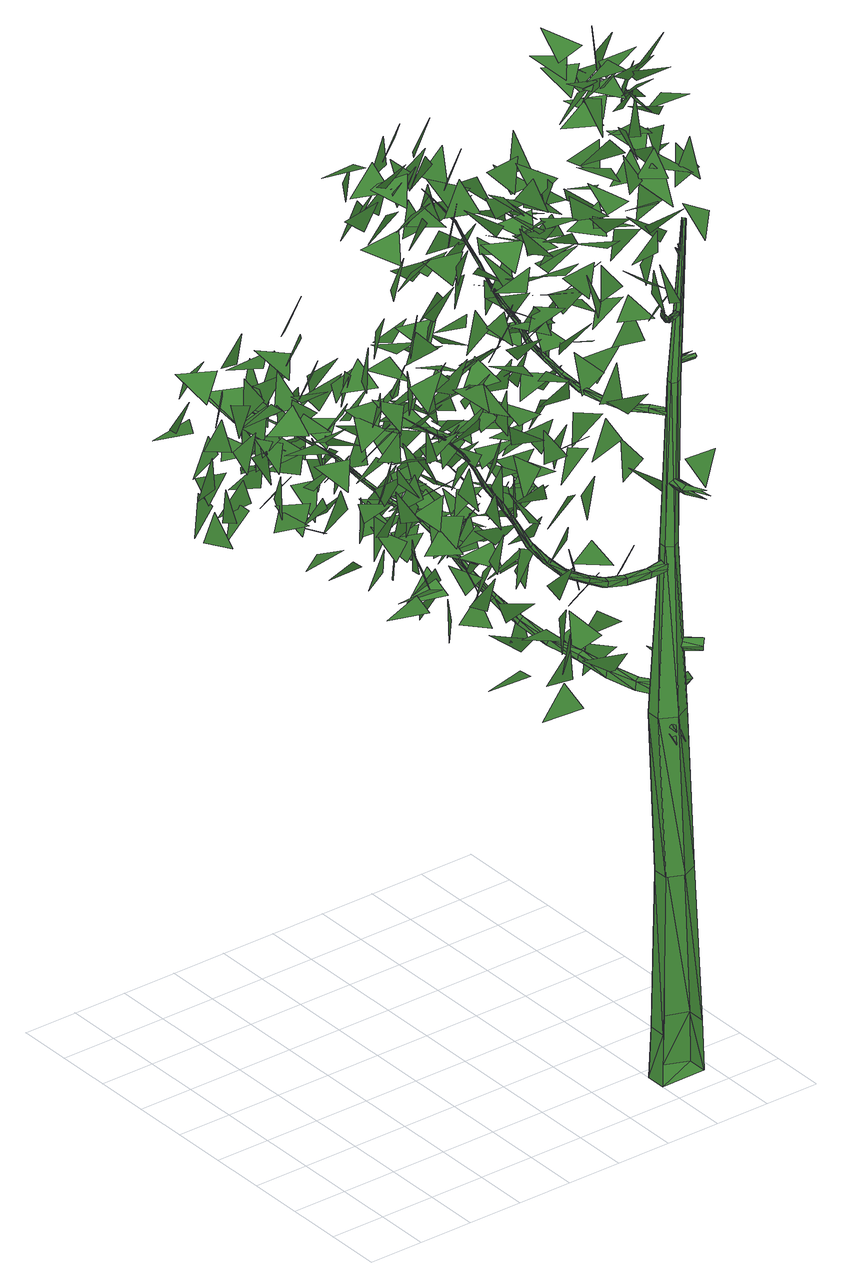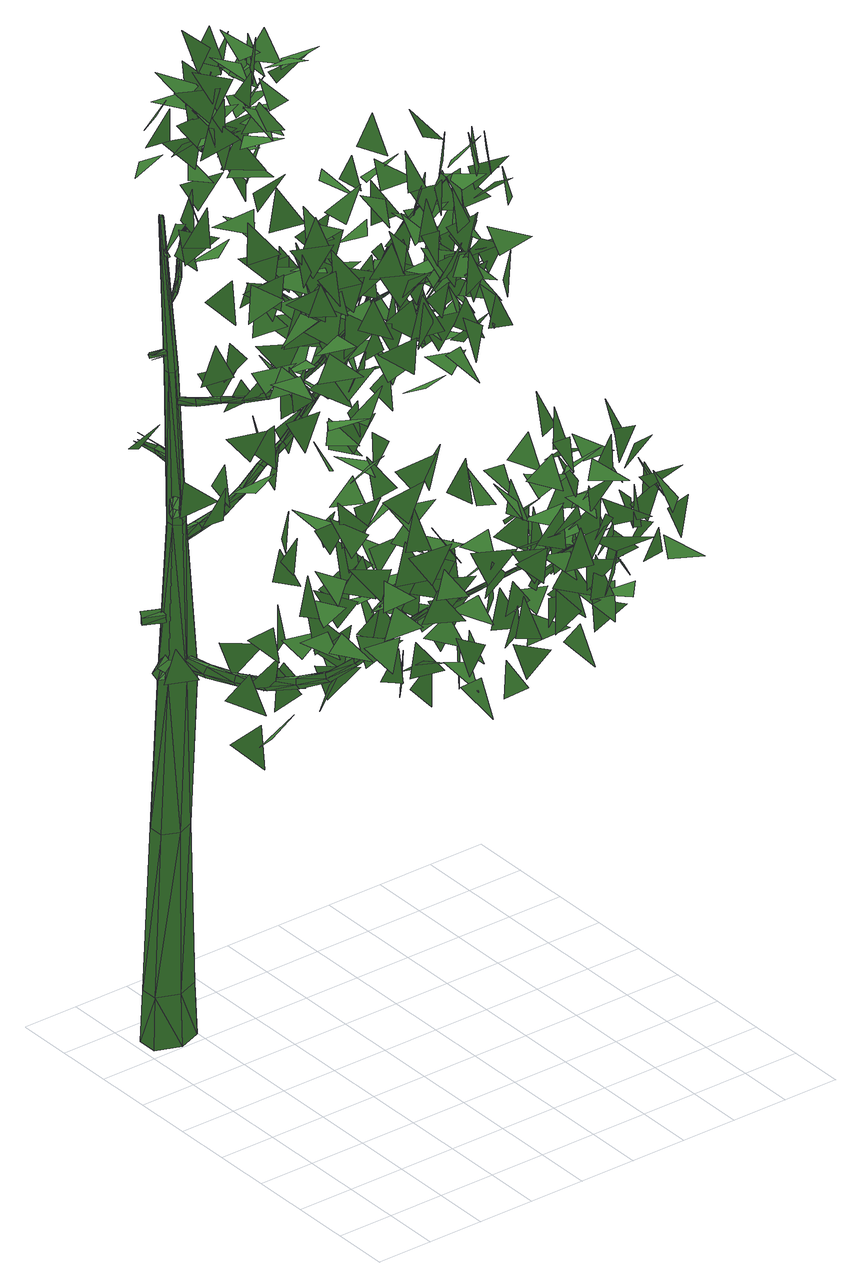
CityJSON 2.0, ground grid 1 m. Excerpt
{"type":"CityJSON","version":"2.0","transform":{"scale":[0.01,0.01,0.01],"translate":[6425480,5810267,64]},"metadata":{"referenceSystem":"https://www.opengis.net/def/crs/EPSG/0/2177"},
"CityObjects":{
"tree1":{"type":"SolitaryVegetationObject","attributes":{"crownarea":"288","modell_vol":"LIS","treeheight":"18.9"},"geometry":[{"type":"MultiSurface","lod":"2","boundaries":[[[0,1,2]],[[3,4,5]],[[6,7,8]],[[9,10,11]],[[12,13,14]],[[15,16,17]],[[18,19,20]],[[21,22,23]],[[24,25,26]],[[27,28,29]],[[30,31,32]],[[33,34,35]],[[36,37,38]],[[39,40,41]],[[42,43,44]],[[45,46,47]],[[48,49,50]],[[51,52,53]],[[54,55,56]],[[57,58,59]],[[58,60,59]],[[61,57,59]],[[62,63,64]],[[65,66,67]],[[59,60,61]],[[68,69,70]],[[71,72,73]],[[74,75,76]],[[77,78,79]],[[80,58,57]],[[58,81,60]],[[82,57,61]],[[83,84,85]],[[86,80,57]],[[80,81,58]],[[82,86,57]],[[87,88,89]],[[61,60,81]],[[81,82,61]],[[90,91,92]],[[93,94,95]],[[96,97,98]],[[99,100,101]],[[102,103,104]],[[105,106,107]],[[108,109,110]],[[111,112,113]],[[114,80,86]],[[80,114,81]],[[115,86,82]],[[116,117,118]],[[119,120,121]],[[122,123,124]],[[115,125,86]],[[114,126,81]],[[82,81,115]],[[127,128,129]],[[126,130,81]],[[131,132,133]],[[114,86,125]],[[134,135,136]],[[81,130,115]],[[137,138,139]],[[140,141,142]],[[143,144,145]],[[125,146,114]],[[114,147,126]],[[148,130,126]],[[146,147,114]],[[149,146,125]],[[147,150,126]],[[125,115,149]],[[115,130,149]],[[150,148,126]],[[151,152,153]],[[154,155,156]],[[130,148,149]],[[157,158,159]],[[160,161,162]],[[163,164,165]],[[166,167,168]],[[169,170,171]],[[172,146,149]],[[173,174,175]],[[176,177,178]],[[179,180,181]],[[182,149,148]],[[183,184,185]],[[147,146,186]],[[187,188,189]],[[150,147,190]],[[172,186,146]],[[191,192,193]],[[148,150,194]],[[195,196,197]],[[182,172,149]],[[190,147,186]],[[198,199,200]],[[201,202,203]],[[194,150,190]],[[204,205,206]],[[207,208,209]],[[210,211,212]],[[148,194,182]],[[213,214,215]],[[190,216,194]],[[217,186,172]],[[218,219,220]],[[217,172,182]],[[194,221,182]],[[190,186,216]],[[217,222,186]],[[223,224,225]],[[216,221,194]],[[226,227,228]],[[229,217,182]],[[221,229,182]],[[230,231,232]],[[186,222,216]],[[233,234,235]],[[236,237,238,239]],[[216,240,221]],[[241,222,217]],[[216,222,240]],[[241,217,229]],[[229,221,242,237]],[[241,243,222]],[[244,245,246]],[[240,242,221]],[[247,248,249]],[[222,243,240]],[[250,241,229]],[[251,252,253]],[[250,229,237,242]],[[254,255,256]],[[257,258,259]],[[260,261,262]],[[263,240,243]],[[240,263,242]],[[264,243,241]],[[264,263,243]],[[265,266,267]],[[268,269,270]],[[242,271,250]],[[271,241,250]],[[272,273,274]],[[263,275,242]],[[276,264,241]],[[275,271,242]],[[271,276,241]],[[277,278,279]],[[280,281,282]],[[283,284,285]],[[286,287,288]],[[289,290,291]],[[292,293,294]],[[295,263,264]],[[296,297,298]],[[295,264,276]],[[299,300,301]],[[302,303,304]],[[305,306,307]],[[308,309,310]],[[311,312,313]],[[275,314,271]],[[314,276,271]],[[275,263,315]],[[316,317,318]],[[319,320,321]],[[322,323,324]],[[325,295,276]],[[326,327,328]],[[315,263,295]],[[314,325,276]],[[329,330,331]],[[332,333,334]],[[335,275,315]],[[336,337,338]],[[339,340,341]],[[342,343,344]],[[345,346,347]],[[275,335,314]],[[348,349,350]],[[351,352,353]],[[354,355,356]],[[357,358,359]],[[360,361,362]],[[363,364,365]],[[366,315,295]],[[367,368,369]],[[370,371,372]],[[373,374,375]],[[376,377,378]],[[366,295,325]],[[379,380,381]],[[315,382,335]],[[383,384,385]],[[386,387,388]],[[389,390,391]],[[392,325,314]],[[393,382,315]],[[394,395,396]],[[397,398,399]],[[400,366,325]],[[401,402,403]],[[392,400,325]],[[314,335,392]],[[404,405,406]],[[393,315,366]],[[407,408,409]],[[410,411,412]],[[413,414,415]],[[335,382,392]],[[416,417,418]],[[419,420,421]],[[422,423,424]],[[425,426,427]],[[428,429,430]],[[431,432,433]],[[434,435,436]],[[437,366,400]],[[393,438,382]],[[439,440,441]],[[442,443,444]],[[445,400,392]],[[446,447,448]],[[449,450,451]],[[452,453,454]],[[455,456,457]],[[393,366,458]],[[458,438,393]],[[445,437,400]],[[459,460,461]],[[462,463,464]],[[465,466,467]],[[468,445,392]],[[392,382,468]],[[469,470,471]],[[472,473,474]],[[475,476,477]],[[478,479,480]],[[481,482,483]],[[484,485,486]],[[366,437,458]],[[487,488,489]],[[490,491,492]],[[493,489,494]],[[495,496,497]],[[498,499,500]],[[468,382,438]],[[494,489,488]],[[501,502,503]],[[504,505,506]],[[487,489,493]],[[507,508,509]],[[510,511,512]],[[488,493,494]],[[513,514,515]],[[516,517,518]],[[519,520,521]],[[522,523,524]],[[525,526,527]],[[528,529,530]],[[531,532,533]],[[534,535,536,537]],[[538,539,540]],[[541,488,487]],[[542,543,544]],[[545,437,445]],[[546,547,548]],[[458,549,438]],[[550,551,552]],[[553,445,468]],[[554,555,556]],[[557,558,559]],[[560,561,562]],[[563,564,565]],[[541,566,488]],[[567,568,569]],[[487,493,570]],[[571,572,573]],[[574,575,488]],[[576,577,578]],[[493,488,570]],[[579,536,580,581]],[[582,583,584]],[[458,437,545]],[[585,586,587]],[[588,549,458]],[[589,590,591]],[[592,593,594]],[[595,545,445]],[[596,597,598]],[[541,487,570]],[[488,566,574]],[[553,595,445]],[[488,575,570]],[[599,600,601]],[[468,438,553]],[[602,603,604]],[[605,606,607]],[[608,609,610]],[[611,612,613]],[[614,615,616]],[[617,618,619]],[[620,621,622]],[[458,545,588]],[[623,624,625]],[[626,566,541]],[[570,627,541]],[[553,438,549]],[[628,629,630]],[[631,632,633]],[[634,635,636]],[[627,570,575]],[[637,638,639]],[[574,640,575]],[[641,642,643]],[[644,645,646]],[[647,626,541]],[[627,647,541]],[[574,566,648]],[[649,650,651]],[[648,640,574]],[[640,627,575]],[[652,653,654]],[[655,656,657]],[[658,659,660]],[[661,662,663]],[[664,665,666]],[[566,626,648]],[[667,668,669]],[[670,671,672]],[[673,674,675]],[[676,677,678]],[[679,680,681]],[[682,683,684]],[[685,686,687]],[[688,689,690]],[[691,626,647]],[[692,693,694]],[[695,696,697]],[[698,699,700]],[[701,648,626]],[[702,691,647]],[[647,627,702]],[[703,627,640]],[[648,703,640]],[[704,545,595]],[[588,705,549]],[[691,701,626]],[[706,707,708]],[[709,710,711]],[[703,712,627]],[[713,595,553]],[[701,703,648]],[[714,715,716]],[[717,718,719]],[[702,627,712]],[[720,721,722]],[[723,724,725]],[[726,727,728]],[[729,730,731]],[[732,733,734]],[[735,736,737]],[[738,739,740]],[[741,742,743]],[[744,691,702]],[[745,705,588]],[[746,747,748]],[[749,750,751]],[[588,545,704]],[[752,753,754]],[[755,756,757]],[[758,759,760]],[[761,762,763]],[[553,549,705]],[[764,704,595]],[[765,766,767]],[[768,769,770]],[[713,764,595]],[[744,771,691]],[[702,712,744]],[[772,773,774]],[[775,712,703]],[[701,691,776]],[[777,778,779]],[[780,781,782]],[[775,783,712]],[[784,785,786]],[[703,701,776]],[[691,771,776]],[[787,788,789]],[[744,712,783]],[[588,704,745]],[[790,791,792]],[[775,703,776]],[[793,794,795]],[[796,797,798]],[[799,800,801]],[[802,803,804]],[[713,553,705]],[[805,806,807]],[[808,809,810]],[[811,771,744]],[[812,813,814]],[[815,816,817]],[[818,819,820]],[[821,822,823]],[[824,825,826]],[[827,828,829]],[[830,811,744]],[[831,832,833]],[[834,835,836]],[[837,783,775]],[[838,839,840]],[[841,842,843]],[[844,845,846]],[[847,848,849]],[[850,851,852]],[[853,854,855]],[[856,857,858]],[[776,859,775]],[[860,861,862]],[[863,864,865]],[[866,867,868]],[[744,783,837]],[[869,870,871]],[[776,771,872]],[[873,874,875]],[[876,877,878]],[[879,880,881]],[[882,883,884]],[[830,744,837]],[[859,837,775]],[[872,859,776]],[[885,886,887]],[[771,811,872]],[[888,889,890]],[[891,892,893]],[[894,895,896]],[[897,898,899]],[[894,900,895]],[[901,811,830]],[[894,896,902]],[[903,894,904]],[[905,906,907]],[[908,909,910]],[[904,894,902]],[[900,911,895]],[[900,894,912]],[[911,913,895]],[[894,903,912]],[[914,904,902]],[[915,903,904]],[[916,901,830]],[[912,917,900]],[[900,917,911]],[[911,914,913]],[[918,919,920]],[[914,902,921]],[[896,895,922]],[[913,914,921]],[[830,837,916]],[[923,915,904]],[[923,904,914]],[[924,895,913]],[[925,926,927]],[[928,929,930]],[[911,923,914]],[[745,931,705]],[[902,932,921]],[[902,896,932]],[[872,811,901]],[[917,923,911]],[[895,924,922]],[[933,934,935]],[[936,937,938]],[[939,912,903]],[[896,922,932]],[[940,903,915]],[[941,924,913]],[[942,943,944]],[[945,704,764]],[[946,947,948]],[[932,941,921]],[[949,950,951]],[[913,921,941]],[[952,953,954]],[[955,764,713]],[[940,939,903]],[[956,957,958]],[[959,837,859]],[[912,939,917]],[[960,932,922]],[[961,940,915]],[[962,922,924]],[[963,964,965]],[[961,915,923]],[[916,837,959]],[[966,967,968]],[[872,969,859]],[[962,960,922]],[[970,971,972]],[[917,973,923]],[[932,974,941]],[[872,901,975]],[[975,969,872]],[[924,941,962]],[[976,977,978]],[[960,974,932]],[[939,979,917]],[[969,959,859]],[[980,981,982]],[[973,961,923]],[[901,916,983]],[[984,985,986]],[[979,973,917]],[[959,987,916]],[[941,974,962]],[[988,939,940]],[[987,989,916]],[[990,991,992]],[[993,994,995]],[[996,960,962]],[[975,901,983]],[[997,998,999]],[[916,989,983]],[[1000,940,961]],[[1001,996,960]],[[1000,988,940]],[[1002,1003,1004]],[[745,704,1005]],[[1006,962,974]],[[960,996,1007,974]],[[1008,1009,1010]],[[1011,1012,1013]],[[962,1006,1001,996]],[[1014,1015,1016]],[[988,1017,939]],[[1006,1007,1018]],[[1001,1006,1018]],[[1019,1020,1021]],[[1006,974,1007]],[[996,1001,1007]],[[1001,1018,1007]],[[1022,1023,1024]],[[1025,1026,1027]],[[1028,1029,1030]],[[1017,1031,939]],[[1032,945,764]],[[713,705,955]],[[939,1031,979]],[[1033,1000,961]],[[1034,975,983]],[[1033,961,973]],[[1035,1036,1037]],[[959,969,987]],[[979,1031,973]],[[1038,983,989]],[[1039,1040,1041]],[[969,975,1034]],[[1042,1017,988]],[[1031,1033,973]],[[1043,1044,1045]],[[1046,1047,1048]],[[1038,1049,983]],[[969,1050,987]],[[1051,988,1000]],[[1052,1053,1047]],[[1050,969,1034]],[[1051,1042,988]],[[1034,983,1049]],[[1042,1054,1017]],[[1055,1056,1057]],[[1058,1059,1060]],[[1061,1062,1063]],[[1064,1065,1066]],[[1031,1017,1054]],[[1067,1068,1069]],[[1051,1000,1033]],[[1070,1071,1072]],[[745,1005,931]],[[704,945,1005]],[[1031,1073,1033]],[[1074,1075,1076]],[[989,987,1077]],[[1078,1079,1080]],[[1081,1082,1083]],[[1084,1055,1057]],[[1048,1085,1046]],[[955,705,931]],[[1038,989,1077]],[[1086,1087,1057]],[[1038,1088,1049]],[[1034,1089,1050]],[[1089,1034,1049]],[[1090,1091,1092]],[[1032,764,955]],[[1093,987,1050]],[[1087,1084,1057]],[[1094,1051,1033]],[[1073,1031,1054]],[[1093,1077,987]],[[1095,1096,1097]],[[1098,1099,1100]],[[1073,1094,1033]],[[1101,1102,1103]],[[1104,1054,1042]],[[1105,1106,1107]],[[1088,1108,1049]],[[1109,1110,1111]],[[1112,1113,1114]],[[1089,1093,1050]],[[1115,1116,1117]],[[1118,1119,1120]],[[1104,1121,1054]],[[1108,1122,1049]],[[1123,1124,1086]],[[1124,1087,1086]],[[1125,1073,1054]],[[1121,1125,1054]],[[1055,1126,1056]],[[1127,1128,1129]],[[1130,1047,1046]],[[1042,1051,1131]],[[1132,1133,1134]],[[1089,1049,1122]],[[1104,1042,1131]],[[1135,1136,1137]],[[1052,1047,1138]],[[1139,1140,1085]],[[1141,1121,1104]],[[1073,1125,1094]],[[1142,1051,1094]],[[1142,1131,1051]],[[1143,1144,1145]],[[1130,1146,1047]],[[1088,1038,1147]],[[1139,1052,1148]],[[1149,1150,1151]],[[1152,1153,1154]],[[1038,1077,1147]],[[1155,1156,1157]],[[1141,1158,1121]],[[1125,1142,1094]],[[1084,1159,1055]],[[1148,1140,1139]],[[1089,1160,1093]],[[1161,1162,1163]],[[1164,1165,1166]],[[1167,1168,1169]],[[1170,1077,1093]],[[1171,1122,1108]],[[1172,1173,1174]],[[1108,1088,1147]],[[1046,1085,1130]],[[1138,1047,1146]],[[1123,1086,1175]],[[1170,1147,1077]],[[1104,1131,1176]],[[1052,1138,1148]],[[1177,1178,1179]],[[1180,1181,1182]],[[1141,1104,1176]],[[1089,1122,1160]],[[1171,1183,1122]],[[1184,1185,1186]],[[1159,1084,1087]],[[1125,1121,1187]],[[1188,1189,1190]],[[1191,1176,1131]],[[1192,1193,1194]],[[1195,1196,1197]],[[1160,1170,1093]],[[1121,1158,1187]],[[1125,1187,1142]],[[1191,1131,1142]],[[1198,1199,1200]],[[1201,1158,1141]],[[1202,1203,1204]],[[1160,1122,1183]],[[1205,1206,1207]],[[1124,1208,1087]],[[1209,1124,1123]],[[1130,1085,1140]],[[1210,1211,1212]],[[1213,1210,1214]],[[1215,1216,1217]],[[1187,1191,1142]],[[1218,1219,1220]],[[1221,1123,1175]],[[1201,1222,1158]],[[1223,1005,945]],[[1159,1126,1055]],[[1224,1183,1171]],[[1171,1108,1225]],[[1108,1147,1225]],[[1226,1227,1228]],[[931,1229,955]],[[1230,1231,1232]],[[1233,1213,1214]],[[1211,1234,1212]],[[1235,1236,1237]],[[1141,1176,1238]],[[1239,1240,1241]],[[1224,1242,1183]],[[1160,1183,1243]],[[1244,1245,1246]],[[1208,1247,1087]],[[1248,1249,1250]],[[1251,1146,1130]],[[1252,1253,1254]],[[1255,1256,1257]],[[1160,1243,1170]],[[1201,1141,1238]],[[1126,1258,1056]],[[1259,1225,1147]],[[1187,1158,1260]],[[1187,1260,1191]],[[1261,1262,1263]],[[1259,1147,1170]],[[1264,1209,1123]],[[1265,1266,1267]],[[1158,1222,1260]],[[1268,1269,1270]],[[1148,1271,1140]],[[1138,1146,1272]],[[1176,1191,1273]],[[1148,1138,1272]],[[1274,1275,1276]],[[1277,1222,1201]],[[1278,1279,1280]],[[1243,1259,1170]],[[1281,1282,1283]],[[1260,1273,1191]],[[1283,1242,1224]],[[1283,1282,1242]],[[1284,1285,1286]],[[1287,1288,1289]],[[1238,1176,1273]],[[1290,1291,1292]],[[1281,1293,1282]],[[1294,1251,1130]],[[1295,1296,1297]],[[1298,1299,1300]],[[1301,1271,1148]],[[1293,1281,1302]],[[1303,1304,1305]],[[1306,1307,1308]],[[1123,1221,1264]],[[1171,1225,1309]],[[1234,1233,1310]],[[1311,1312,1313]],[[1258,1314,1056]],[[1224,1171,1309]],[[1159,1087,1247]],[[1243,1183,1315]],[[1183,1242,1315]],[[1316,1293,1302]],[[1315,1242,1282]],[[1277,1317,1222]],[[1272,1146,1251]],[[1130,1140,1271]],[[931,1005,1223]],[[1201,1238,1277]],[[1318,1223,945]],[[1319,1320,1321]],[[1322,1282,1293]],[[1323,1302,1281]],[[1260,1222,1317]],[[945,1032,1318]],[[1324,1325,1326]],[[1283,1224,1327]],[[1229,1328,955]],[[1329,1330,1331]],[[1148,1272,1301]],[[1309,1225,1259]],[[1032,955,1332]],[[1243,1315,1259]],[[1281,1283,1333]],[[1316,1334,1293]],[[1335,1336,1337]],[[1333,1323,1281]],[[1294,1130,1271]],[[1224,1309,1327]],[[1260,1338,1273]],[[1283,1327,1333]],[[1339,1340,1341]],[[1334,1342,1293]],[[1315,1282,1322]],[[1208,1124,1209]],[[1277,1238,1343]],[[1344,1309,1259]],[[1315,1344,1259]],[[1345,1338,1260]],[[1322,1293,1342]],[[1221,1175,1346]],[[1260,1317,1345]],[[1238,1273,1338]],[[1347,1348,1349]],[[1350,1327,1309]],[[1343,1238,1338]],[[1351,1333,1327]],[[1277,1352,1317]],[[1315,1322,1344]],[[1353,1354,1355]],[[1221,1356,1264]],[[1357,1358,1359]],[[1360,1361,1362]],[[1350,1309,1344]],[[1322,1342,1350]],[[1229,931,1223]],[[1363,1251,1294]],[[1364,1365,1366]],[[1322,1350,1344]],[[1333,1351,1323]],[[1367,1368,1369]],[[1351,1327,1350]],[[1032,1332,1318]],[[1370,1371,1372]],[[955,1328,1332]],[[1373,1374,1375]],[[1208,1376,1247]],[[1342,1351,1350]],[[1351,1342,1334]],[[1301,1377,1271]],[[1378,1379,1380]],[[1352,1381,1317]],[[1382,1159,1247]],[[1383,1221,1346]],[[1384,1385,1386]],[[1351,1387,1323]],[[1388,1389,1390]],[[1391,1392,1393]],[[1394,1395,1396]],[[1272,1251,1397]],[[1398,1399,1400]],[[1387,1351,1334]],[[1159,1382,1126]],[[1301,1272,1397]],[[1401,1343,1338]],[[1402,1338,1345]],[[1221,1383,1403,1356]],[[1376,1404,1247]],[[1405,1363,1294]],[[1406,1407,1408]],[[1396,1409,1410]],[[1411,1377,1301]],[[1412,1413,1414]],[[1277,1343,1401]],[[1294,1271,1377]],[[1396,1415,1394]],[[1416,1417,1418]],[[1345,1317,1402]],[[1419,1209,1264]],[[1420,1421,1406]],[[1410,1422,1396]],[[1423,1424,1425]],[[1208,1209,1426]],[[1422,1415,1396]],[[1427,1428,1429,1403]],[[1352,1277,1401]],[[1397,1251,1363]],[[1395,1394,1430]],[[1431,1432,1433]],[[1317,1381,1402]],[[1434,1401,1338]],[[1435,1264,1356]],[[1301,1397,1411]],[[1415,1436,1394]],[[1437,1438,1439]],[[1376,1383,1346]],[[1405,1294,1377]],[[1404,1376,1346]],[[1440,1441,1442]],[[1382,1247,1404]],[[1443,1444,1445]],[[1382,1258,1126]],[[1403,1383,1446,1356]],[[1435,1419,1264]],[[1447,1448,1427]],[[1449,1450,1451]],[[1430,1394,1436]],[[1404,1346,1452]],[[1453,1454,1455]],[[1428,1442,1456]],[[1457,1430,1458]],[[1434,1338,1402]],[[1459,1426,1209]],[[1460,1388,1390]],[[1390,1408,1460]],[[1410,1458,1422]],[[1461,1462,1463]],[[1464,1465,1466]],[[1467,1468,1469]],[[1208,1426,1470]],[[1471,1472,1473]],[[1376,1470,1383]],[[1376,1208,1470]],[[1407,1474,1408]],[[1401,1475,1352]],[[1441,1456,1442]],[[1419,1459,1209]],[[1381,1352,1476]],[[1470,1446,1383]],[[1477,1458,1430]],[[1420,1389,1388]],[[1478,1402,1381]],[[1479,1435,1356]],[[1480,1430,1436]],[[1382,1404,1452]],[[1481,1482,1483]],[[1484,1485,1486]],[[1487,1447,1427]],[[1475,1476,1352]],[[1488,1489,1490]],[[1491,1478,1381]],[[1421,1407,1406]],[[1492,1493,1494]],[[1487,1427,1403,1429]],[[1495,1496,1497]],[[1458,1477,1422]],[[1480,1477,1430]],[[1498,1499,1500]],[[1501,1502,1503]],[[1504,1505,1506]],[[1382,1452,1314]],[[1491,1381,1476]],[[1479,1356,1446]],[[1429,1428,1456]],[[1507,1508,1509]],[[1510,1411,1397]],[[1434,1511,1401]],[[1512,1513,1506]],[[1377,1514,1405]],[[1258,1382,1314]],[[1515,1516,1504]],[[1440,1448,1441]],[[1511,1475,1401]],[[1517,1470,1426]],[[1518,1519,1520]],[[1434,1402,1478]],[[1521,1522,1523]],[[1524,1525,1526]],[[1527,1528,1529]],[[1530,1531,1532]],[[1533,1534,1513]],[[1363,1405,1535]],[[1397,1363,1536]],[[1459,1517,1426]],[[1516,1515,1534]],[[1470,1517,1446]],[[1536,1510,1397]],[[1408,1474,1460]],[[1537,1479,1446]],[[1505,1538,1506]],[[1514,1539,1405]],[[1540,1541,1542]],[[1377,1411,1510]],[[1543,1544,1545]],[[1538,1512,1506]],[[1511,1434,1478]],[[1546,1547,1548]],[[1549,1550,1551]],[[1516,1505,1504]],[[1421,1420,1388]],[[1552,1419,1435]],[[1553,1554,1555]],[[1517,1537,1446]],[[1448,1447,1441]],[[1556,1557,1558]],[[1559,1560,1561]],[[1562,1563,1564]],[[1565,1566,1567]],[[1568,1435,1479]],[[1363,1535,1536]],[[1569,1570,1571]],[[1405,1539,1535]],[[1572,1573,1574]],[[1512,1533,1513]],[[1575,1576,1577]],[[1578,1579,1580]],[[1581,1582,1583]],[[1514,1377,1510]],[[1584,1459,1419]],[[1585,1586,1587]],[[1533,1516,1534]],[[1568,1552,1435]],[[1588,1589,1590]],[[1591,1592,1593]],[[1594,1595,1596]],[[1597,1598,1599]],[[1552,1584,1419]],[[1600,1479,1537]],[[1601,1602,1603]],[[1600,1568,1479]],[[1604,1605,1606]],[[1607,1603,1608,1609]],[[1610,1611,1612]],[[1613,1614,1602]],[[1615,1616,1608]],[[1617,1517,1459]],[[1618,1619,1620]],[[1517,1617,1609,1537]],[[1614,1613,1615]],[[1584,1617,1459]],[[1621,1607,1609,1608]],[[1622,1623,1624]],[[1625,1600,1537]],[[1617,1625,1537,1609]],[[1607,1601,1603]],[[1626,1627,1628]],[[1629,1630,1631]],[[1632,1633,1634]],[[1635,1636,1630]],[[1637,1638,1631]],[[1629,1635,1630]],[[1639,1640,1641]],[[1642,1643,1644]],[[1645,1646,1647]],[[1648,1649,1650]],[[1651,1652,1653]],[[1654,1655,1656]],[[1657,1658,1659]],[[1660,1661,1662]],[[1663,1664,1665]],[[1666,1667,1668]],[[1669,1670,1671]],[[1672,1673,1674]],[[1675,1676,1677]],[[1678,1679,1680]],[[1681,1682,1683]],[[1684,1685,1686]],[[1687,1688,1689]],[[1690,1691,1692]],[[1693,1694,1695]],[[1696,1697,1698]],[[1699,1700,1701]],[[1702,1703,1704]],[[1705,1706,1707]],[[1708,1709,1710]],[[1711,1712,1713]],[[1714,1715,1716]],[[1717,1718,1719]],[[1720,1721,1722]],[[1723,1724,1725]],[[1726,1727,1728]],[[1729,1730,1731]],[[1732,1733,1734]],[[1735,1736,1737]],[[1738,1739,1740]],[[1741,1742,1743]],[[1744,1745,1746]],[[1747,1748,1749]],[[1750,1751,1752]],[[1753,1754,1755]]]}]}
},
"vertices":[
[67,72,1232],[16,37,1266],[80,63,1286],[97,104,1224],[39,72,1196],[56,93,1264],[25,86,1398],[54,144,1428],[93,112,1403],[122,104,1309],[90,110,1262],[52,87,1318],[101,118,1296],[56,82,1292],[86,86,1358],[65,48,1196],[57,103,1239],[112,80,1202],[54,74,1469],[71,116,1413],[97,131,1460],[91,18,1277],[99,80,1241],[95,87,1298],[110,18,1100],[56,59,1085],[125,72,1100],[48,114,1358],[116,135,1373],[95,93,1409],[88,127,1392],[37,146,1443],[108,135,1445],[91,69,1418],[63,108,1471],[127,108,1437],[125,65,1286],[74,55,1337],[116,110,1322],[86,40,1384],[95,99,1343],[144,69,1349],[103,169,1524],[74,136,1466],[103,186,1454],[154,44,1522],[122,38,1458],[125,91,1479],[157,59,1347],[105,21,1379],[148,76,1401],[163,103,1251],[91,89,1256],[144,101,1305],[88,195,1466],[74,202,1409],[120,252,1435],[159,95,1386],[159,93,1386],[123,106,1418],[161,93,1386],[161,95,1386],[131,104,1501],[118,82,1434],[157,123,1435],[140,191,1426],[69,197,1439],[127,227,1467],[133,63,1360],[165,70,1296],[159,120,1324],[184,25,1249],[171,27,1192],[161,89,1228],[142,89,1252],[137,114,1185],[163,142,1245],[148,40,1226],[150,112,1224],[191,87,1256],[199,86,1354],[199,87,1356],[199,89,1354],[120,129,1443],[157,182,1413],[176,167,1466],[197,87,1354],[127,93,1401],[180,129,1371],[197,99,1417],[150,69,1339],[171,121,1334],[214,76,1371],[163,138,1454],[120,195,1464],[176,208,1462],[152,191,1550],[133,193,1481],[169,235,1498],[191,78,1368],[139,123,1386],[205,133,1356],[212,163,1264],[165,131,1260],[171,167,1322],[220,57,1309],[199,6,1262],[212,76,1256],[197,110,1377],[161,91,1417],[208,140,1441],[244,99,1332],[193,91,1303],[186,97,1375],[231,87,1317],[231,91,1317],[161,86,1219],[188,150,1203],[227,108,1200],[193,70,1358],[252,74,1362],[222,33,1413],[163,170,1413],[144,218,1362],[201,214,1405],[231,89,1317],[233,87,1318],[184,125,1430],[235,146,1449],[205,99,1492],[233,89,1318],[225,80,1481],[274,65,1509],[216,29,1532],[212,229,1298],[171,172,1283],[176,238,1252],[229,52,1464],[180,91,1428],[252,97,1435],[171,110,1139],[231,142,1160],[240,99,1122],[237,27,1422],[191,63,1464],[261,74,1443],[257,93,1275],[257,91,1275],[261,95,1277],[259,95,1275],[261,91,1277],[123,595,1051],[71,570,1060],[108,582,1120],[135,563,951],[73,559,987],[114,583,1017],[242,120,1252],[186,152,1219],[259,163,1217],[297,89,1219],[286,59,1170],[242,42,1226],[152,602,1068],[114,598,1022],[82,593,1087],[103,512,1034],[122,572,1000],[129,574,1058],[244,72,1296],[227,138,1317],[286,110,1285],[284,103,1232],[271,84,1245],[229,108,1190],[265,148,1211],[199,184,1477],[225,216,1437],[248,229,1503],[240,178,1302],[291,163,1324],[235,133,1358],[288,101,1234],[231,82,1405],[259,129,1386],[291,95,1441],[282,99,1230],[246,191,1313],[180,221,1320],[248,246,1322],[282,95,1232],[257,282,1254],[214,259,1224],[193,295,1285],[286,95,1234],[144,578,1120],[80,566,1151],[140,598,1173],[116,576,1128],[95,615,1070],[137,629,1128],[303,74,1147],[257,31,1111],[288,93,1094],[186,229,1185],[246,270,1181],[257,216,1192],[186,250,1317],[255,253,1296],[248,231,1349],[156,642,985],[93,608,964],[118,631,1028],[252,150,1420],[218,172,1381],[274,214,1400],[310,91,1190],[312,101,1190],[148,534,1226],[142,555,1158],[157,597,1194],[316,93,1194],[310,97,1190],[271,80,1254],[318,114,1254],[305,84,1318],[180,561,1151],[135,525,1107],[159,593,1107],[316,97,1194],[216,216,1143],[280,248,1158],[286,199,1128],[269,84,1384],[312,140,1396],[321,80,1358],[346,135,1228],[319,96,1189],[314,89,1183],[289,89,1234],[335,86,1149],[338,95,1147],[340,87,1151],[335,91,1147],[291,74,1503],[297,106,1456],[350,118,1503],[257,255,1051],[269,223,987],[293,274,990],[342,91,1151],[289,123,1022],[327,176,990],[306,189,1043],[180,578,998],[150,600,938],[189,634,988],[271,144,1143],[303,193,1100],[335,178,1145],[210,612,985],[139,606,987],[189,606,1038],[357,74,1104],[355,82,1102],[331,82,1192],[386,69,1186],[352,35,1241],[112,698,1117],[157,738,1075],[176,729,1130],[365,82,1107],[274,291,1371],[329,280,1386],[280,272,1439],[363,76,1107],[361,86,1105],[378,76,1139],[335,48,1170],[346,116,1190],[331,97,1202],[299,161,1207],[363,140,1183],[272,212,1360],[320,225,1330],[335,210,1398],[212,702,1188],[176,683,1147],[144,725,1196],[178,510,990],[227,561,990],[248,510,977],[216,538,1190],[163,576,1158],[233,589,1171],[386,78,1062],[365,133,1264],[395,87,1283],[337,104,1322],[242,619,1160],[188,604,1149],[199,615,1219],[337,189,1234],[295,199,1175],[337,238,1181],[184,538,1153],[248,553,1181],[250,512,1143],[206,566,1105],[218,570,1036],[218,621,1062],[308,161,1302],[305,208,1268],[367,202,1305],[395,80,1070],[389,70,1064],[338,86,1162],[363,125,1130],[371,136,1202],[404,108,1219],[344,74,1198],[359,120,1252],[208,506,1104],[216,568,1071],[263,536,1070],[391,84,1064],[363,144,1360],[342,114,1298],[359,169,1292],[429,57,1047],[404,59,996],[361,35,1049],[208,536,1075],[203,593,1117],[255,587,1092],[393,72,1070],[240,574,1041],[210,531,992],[244,595,988],[395,159,1092],[376,189,1047],[325,178,1096],[176,719,1077],[137,774,1051],[206,768,1068],[288,559,981],[252,531,945],[218,559,1002],[197,719,1202],[156,730,1143],[197,768,1149],[271,600,1066],[222,614,1038],[214,608,1109],[171,640,1237],[229,674,1207],[233,666,1266],[306,282,1303],[378,289,1309],[329,255,1349],[237,612,1090],[182,610,1139],[254,627,1143],[363,112,1062],[335,157,1013],[399,155,1047],[423,74,1024],[199,568,1094],[239,629,1088],[267,585,1115],[252,468,1028],[240,516,975],[289,527,1005],[201,693,1090],[240,725,1117],[205,681,1162],[239,455,1162],[259,514,1126],[303,485,1149],[272,487,1113],[214,529,1111],[286,542,1100],[429,69,1034],[240,525,1209],[288,555,1220],[269,514,1275],[289,334,1366],[291,404,1349],[342,355,1358],[242,536,1158],[244,582,1104],[257,606,1153],[429,78,1036],[423,69,1028],[387,61,1070],[438,84,1083],[410,44,1136],[203,625,1043],[263,664,1047],[233,664,1096],[425,82,1028],[403,38,1275],[401,95,1232],[410,108,1286],[325,191,949],[380,216,909],[393,212,966],[235,500,902],[291,544,892],[306,495,917],[337,261,988],[335,214,956],[397,250,949],[446,131,1283],[418,123,1232],[374,116,1290],[412,178,1384],[438,150,1426],[367,150,1432],[335,516,1066],[305,482,1032],[263,516,1079],[212,736,1132],[233,664,1090],[263,674,1154],[410,131,1053],[376,136,990],[418,182,1028],[391,127,1541],[374,191,1515],[429,169,1554],[406,131,1377],[359,184,1388],[427,184,1364],[401,106,1334],[459,104,1330],[431,70,1388],[465,74,998],[472,67,1007],[361,350,1343],[391,367,1388],[340,318,1403],[293,516,856],[350,504,866],[305,468,909],[467,80,1004],[384,138,1290],[395,208,1298],[438,152,1285],[327,589,996],[291,549,949],[271,587,1007],[240,574,1066],[276,634,1079],[308,597,1051],[367,187,1139],[387,219,1096],[421,231,1158],[469,67,1000],[401,78,1260],[435,116,1232],[472,69,1271],[255,638,1207],[227,698,1185],[295,680,1202],[276,606,1219],[323,627,1243],[286,582,1286],[472,76,1009],[333,321,1424],[372,344,1390],[397,325,1454],[271,527,1026],[289,576,1002],[338,546,1045],[329,417,1111],[306,461,1058],[357,476,1081],[308,610,1002],[242,614,1032],[310,604,1058],[225,759,1111],[255,700,1068],[293,666,1092],[404,380,1369],[376,363,1322],[333,395,1369],[295,659,1079],[297,659,1081],[257,689,1107],[288,468,1549],[340,485,1503],[359,474,1556],[297,659,1079],[280,672,1092],[267,553,1179],[293,614,1151],[335,574,1164],[301,434,998],[337,497,990],[371,451,1000],[284,608,1188],[250,655,1234],[318,649,1207],[450,18,1524],[457,57,1582],[487,59,1518],[448,108,855],[482,142,909],[440,106,926],[293,538,1085],[320,566,1024],[323,600,1070],[269,761,1019],[227,712,1009],[299,700,1005],[395,319,1083],[344,357,1115],[395,374,1066],[231,697,962],[299,702,938],[297,693,994],[363,419,1462],[308,453,1496],[380,446,1509],[327,380,1447],[386,421,1441],[391,380,1481],[376,429,1467],[337,404,1413],[367,451,1400],[284,734,966],[240,676,998],[312,661,1002],[267,582,1104],[325,623,1104],[335,574,1093],[337,568,1092],[338,410,1332],[348,472,1300],[387,436,1347],[331,627,1049],[312,453,960],[359,500,987],[382,466,947],[508,82,970],[367,402,1498],[416,419,1522],[374,378,1566],[514,74,983],[254,691,1124],[305,704,1098],[299,730,1166],[514,84,985],[267,710,1038],[321,757,1039],[278,730,1090],[329,591,972],[365,619,1007],[306,591,1041],[344,448,1498],[327,502,1456],[391,476,1477],[386,312,1047],[442,325,1051],[420,278,1100],[331,625,1049],[318,561,913],[291,629,909],[352,598,883],[333,629,1047],[372,450,930],[421,438,960],[359,419,994],[333,627,1051],[333,629,1049],[455,101,1051],[463,84,981],[489,133,996],[331,574,1090],[378,578,1124],[331,529,1145],[337,648,1102],[280,642,1109],[314,678,1162],[308,640,1062],[361,634,1087],[306,629,1134],[512,72,973],[403,363,870],[342,397,851],[414,412,843],[320,497,1153],[337,544,1124],[382,527,1179],[510,87,977],[306,546,924],[374,572,932],[350,559,981],[359,506,1605],[303,548,1586],[374,557,1582],[340,497,917],[384,534,913],[363,523,981],[493,99,1226],[446,108,1171],[493,152,1203],[527,127,1547],[504,110,1496],[455,116,1549],[284,730,1013],[338,742,1030],[299,704,1079],[314,553,1100],[348,593,1051],[376,544,1064],[325,719,1075],[350,710,1126],[278,708,1128],[425,351,1435],[455,363,1483],[399,321,1494],[433,310,1311],[376,325,1266],[440,359,1281],[365,587,1024],[365,591,1022],[365,391,907],[408,429,866],[408,448,921],[367,568,1509],[391,587,1558],[338,538,1569],[399,491,1552],[327,504,1560],[384,521,1599],[312,719,887],[357,697,939],[305,672,941],[367,589,1024],[261,719,1064],[327,719,1032],[329,719,1090],[382,497,1104],[427,491,1139],[367,461,1164],[363,589,1022],[367,587,1026],[433,451,924],[410,463,872],[363,472,926],[299,638,1262],[321,676,1224],[357,670,1288],[344,457,1598],[391,495,1560],[414,472,1607],[484,306,1386],[472,268,1345],[421,270,1396],[395,301,1269],[448,336,1302],[467,293,1269],[429,208,970],[459,219,921],[491,244,981],[327,715,981],[372,676,1021],[316,668,1034],[340,583,1051],[316,636,1092],[382,612,1079],[510,31,1554],[506,82,1503],[521,101,1556],[310,717,1015],[372,689,1038],[325,670,1066],[361,427,1522],[420,466,1513],[427,425,1552],[416,404,1017],[357,442,996],[429,457,1004],[533,104,1611],[553,67,1647],[486,86,1664],[470,219,753],[418,261,724],[489,270,732],[389,548,990],[431,372,1422],[384,391,1475],[455,376,1475],[446,210,1441],[455,276,1418],[495,240,1400],[371,476,860],[367,508,813],[416,531,860],[393,549,992],[387,551,988],[393,553,990],[557,89,953],[559,82,968],[463,135,1413],[487,167,1371],[535,144,1422],[350,559,1447],[414,580,1475],[380,555,1513],[391,553,987],[559,91,970],[357,527,1488],[403,580,1471],[397,536,1528],[352,497,1535],[401,525,1492],[418,525,1547],[438,376,1375],[476,399,1413],[427,357,1445],[406,459,1535],[361,506,1567],[433,493,1573],[382,491,1615],[429,521,1626],[408,480,1681],[429,455,1058],[389,457,998],[412,508,1013],[452,219,1377],[510,259,1362],[495,210,1411],[378,425,1528],[440,463,1524],[446,408,1509],[372,457,1432],[427,470,1386],[442,442,1434],[314,659,1070],[338,706,1049],[382,672,1094],[416,514,953],[557,80,956],[474,114,1011],[538,148,1015],[542,95,992],[380,436,1498],[446,463,1483],[425,480,1533],[423,325,1318],[489,351,1330],[457,346,1379],[455,304,979],[414,336,956],[478,370,960],[469,299,1196],[421,319,1249],[476,353,1211],[408,451,1573],[461,463,1594],[420,429,1641],[557,97,960],[404,580,1188],[354,576,1136],[382,625,1137],[489,82,1458],[538,133,1471],[552,84,1494],[416,512,958],[433,308,1486],[461,357,1441],[487,306,1439],[421,517,956],[421,514,960],[437,429,885],[478,400,913],[423,421,955],[442,242,1307],[487,274,1260],[506,276,1315],[420,517,953],[395,485,1562],[372,548,1532],[438,521,1549],[482,334,783],[416,336,813],[478,367,830],[438,304,1111],[463,355,1115],[503,302,1143],[518,82,1598],[504,150,1579],[565,110,1581],[393,542,1432],[452,540,1473],[406,512,1496],[412,412,1428],[427,478,1409],[463,429,1447],[531,131,1145],[508,121,1077],[536,172,1087],[425,514,872],[393,480,838],[431,527,800],[420,368,924],[459,421,894],[480,370,885],[448,474,930],[331,740,1090],[387,740,1098],[350,732,1160],[463,402,1549],[427,378,1492],[463,421,1479],[444,474,747],[482,468,790],[416,438,802],[438,489,853],[470,510,898],[401,495,915],[337,640,890],[403,663,872],[403,629,919],[391,478,1558],[418,499,1513],[457,502,1573],[446,476,926],[472,248,1175],[463,316,1154],[518,302,1168],[420,489,1530],[465,519,1549],[414,512,1598],[450,480,924],[386,517,949],[406,583,934],[444,523,945],[497,333,881],[535,304,913],[465,287,926],[552,186,679],[484,206,668],[525,202,728],[546,84,1711],[499,136,1730],[567,136,1703],[476,321,917],[450,334,853],[491,370,868],[446,404,817],[437,389,747],[474,431,755],[463,282,1452],[470,346,1481],[510,310,1434],[455,480,928],[501,276,1573],[450,302,1618],[503,333,1579],[523,50,1015],[550,97,970],[580,91,1017],[335,676,1007],[378,687,968],[393,706,1036],[433,604,1026],[438,566,1068],[376,604,1071],[453,476,932],[410,463,796],[482,468,809],[452,444,853],[372,572,1009],[425,585,990],[420,597,1060],[403,453,802],[461,476,838],[470,433,802],[521,227,1513],[484,265,1560],[512,280,1496],[510,187,757],[553,223,770],[525,187,826],[467,301,1328],[508,340,1328],[501,306,1392],[435,489,947],[484,465,964],[435,465,1015],[486,348,1415],[482,368,1449],[480,370,1447],[593,87,1694],[536,46,1709],[567,103,1743],[487,346,1417],[469,436,892],[482,372,1447],[495,329,1384],[487,350,1415],[584,16,1530],[536,63,1558],[591,70,1511],[480,212,1303],[531,257,1281],[548,202,1279],[489,348,1418],[497,327,1386],[484,370,1449],[489,350,1417],[497,331,1383],[467,440,889],[501,327,1386],[567,65,1754],[536,76,1820],[582,116,1777],[484,372,1447],[478,399,1473],[501,331,1384],[480,397,1475],[487,235,1449],[535,257,1422],[548,193,1452],[567,10,1699],[546,69,1664],[604,61,1664],[610,84,960],[480,400,1471],[461,295,1088],[487,361,1079],[525,319,1066],[401,549,1547],[452,572,1545],[433,555,1613],[514,308,1356],[510,310,1354],[482,399,1473],[382,674,943],[437,678,966],[391,640,1007],[606,93,943],[489,250,1369],[529,287,1388],[540,219,1413],[387,623,932],[446,663,945],[397,632,988],[542,331,1486],[506,306,1449],[472,351,1494],[608,95,962],[469,282,1464],[521,308,1424],[536,263,1454],[472,444,887],[478,427,1498],[512,314,1352],[478,427,1500],[497,327,890],[442,370,911],[514,376,913],[521,178,1579],[510,238,1539],[561,212,1528],[478,444,890],[487,268,1236],[521,310,1258],[540,244,1279],[518,314,1354],[480,427,1500],[476,438,894],[531,289,766],[535,327,723],[480,340,768],[518,310,1356],[476,404,840],[536,402,879],[469,376,889],[489,402,851],[516,342,777],[552,314,813],[482,319,836],[493,414,845],[521,295,1318],[487,408,845],[450,399,913],[450,434,868],[504,446,915],[597,144,1183],[525,129,1175],[567,148,1232],[475,444,1508],[512,302,1345],[561,274,1352],[512,263,1405],[525,301,1318],[472,461,1516],[525,236,1360],[478,289,1369],[550,285,1360],[608,84,949],[472,459,1518],[472,461,1518],[463,482,1417],[506,433,1447],[461,446,1479],[512,427,992],[491,376,1005],[467,429,1047],[459,429,1511],[510,402,1515],[482,421,1579],[525,293,1322],[461,491,1535],[363,672,1100],[401,680,1054],[435,666,1117],[546,225,787],[482,257,798],[550,282,781],[540,110,1639],[552,176,1662],[595,125,1637],[516,240,1573],[493,289,1528],[550,293,1537],[529,295,1322],[606,101,953],[529,299,1320],[497,406,853],[512,250,1547],[497,318,1560],[550,285,1522],[510,374,806],[585,240,1843],[552,219,1801],[514,250,1856],[540,278,1290],[525,153,1860],[542,218,1831],[587,184,1839],[610,55,1454],[606,55,1452],[595,40,1475],[512,368,813],[499,412,849],[544,282,1288],[606,52,1449],[591,40,1471],[542,276,1294],[601,80,23],[601,44,23],[604,46,117],[476,355,1141],[486,408,1188],[529,378,1139],[591,55,1543],[593,29,1475],[610,84,1479],[425,508,1021],[469,525,988],[487,502,1054],[582,33,1590],[563,74,1554],[625,89,1588],[542,86,1449],[599,131,1458],[614,82,1432],[548,278,1294],[455,425,1566],[493,466,1550],[503,442,1618],[516,380,804],[546,157,1379],[531,221,1351],[587,204,1343],[529,385,1471],[516,348,1513],[487,414,1522],[604,78,117],[614,52,1452],[610,48,408],[610,76,408],[519,359,790],[519,372,815],[540,216,1839],[506,268,1873],[574,259,1852],[521,378,809],[548,282,1290],[491,355,973],[538,385,983],[521,342,1038],[484,340,1409],[538,350,1392],[529,355,1464],[514,319,1004],[484,376,973],[538,367,955],[555,253,1266],[597,25,1726],[582,89,1701],[619,89,1745],[535,336,770],[367,755,1026],[435,778,1019],[403,738,1070],[438,485,1616],[467,519,1579],[497,516,1643],[418,570,1477],[467,617,1450],[463,578,1511],[452,517,1454],[508,504,1452],[476,491,1516],[557,250,1269],[536,333,779],[610,67,694],[610,93,694],[563,253,1271],[642,97,23],[501,468,1492],[519,440,1539],[469,489,1552],[627,70,1435],[559,257,1262],[552,146,1856],[557,195,1803],[597,201,1845],[572,52,1633],[604,80,1596],[644,44,1643],[623,67,1430],[610,50,1450],[631,67,1434],[572,225,1243],[565,257,1266],[510,278,1494],[544,338,1509],[567,274,1490],[623,70,1434],[542,342,766],[627,65,1430],[610,216,1779],[574,165,1745],[561,199,1807],[612,95,1422],[653,91,1462],[595,50,1475],[606,155,1245],[553,146,1264],[599,161,1317],[574,223,1249],[642,93,117],[546,336,781],[467,438,1075],[465,480,1038],[527,478,1077],[386,693,1119],[406,710,1070],[457,704,1120],[529,253,696],[585,257,687],[569,244,755],[550,342,774],[557,291,745],[474,427,879],[531,434,868],[514,434,938],[640,35,408],[576,229,1239],[591,184,1752],[525,212,1756],[591,236,1771],[472,423,943],[499,485,966],[529,431,930],[559,287,757],[491,363,1381],[546,359,1334],[555,331,1383],[580,227,1251],[518,327,1505],[561,318,1467],[565,276,1528],[582,231,1245],[489,376,1458],[529,434,1447],[544,365,1441],[578,208,1813],[529,219,1760],[591,252,1780],[621,159,1215],[638,129,1260],[569,148,1262],[593,195,1230],[435,561,866],[467,623,853],[489,563,887],[450,523,941],[465,589,917],[504,531,921],[640,106,694],[646,110,988],[631,87,672],[640,84,658],[619,31,660],[640,84,683],[619,31,683],[469,436,1435],[506,459,1398],[535,446,1464],[631,131,1662],[559,127,1677],[616,146,1716],[640,52,694],[595,195,1236],[659,91,945],[584,244,730],[567,297,741],[552,189,766],[610,184,724],[614,153,774],[659,91,958],[589,63,1731],[633,99,1724],[653,31,1714],[653,80,679],[653,80,664],[510,387,1332],[570,425,1343],[518,402,1386],[599,199,1226],[465,506,1471],[525,544,1460],[493,517,1520],[584,242,741],[569,291,758],[499,585,992],[508,551,1038],[450,595,1045],[640,89,408],[599,136,1875],[559,187,1843],[614,204,1856],[638,89,1417],[506,318,755],[565,346,723],[559,363,777],[531,267,1311],[557,327,1337],[589,270,1305],[685,80,23],[574,297,751],[601,199,1237],[559,365,1015],[587,361,1066],[514,365,1070],[646,95,988],[519,329,1039],[569,357,1051],[574,287,1064],[606,146,1814],[550,186,1833],[621,199,1826],[646,84,1418],[640,86,1413],[602,201,1232],[627,135,1741],[584,110,1767],[625,146,1813],[618,163,1220],[576,310,1535],[552,318,1603],[546,359,1545],[616,135,713],[601,189,730],[599,189,717],[521,334,1328],[536,389,1285],[576,333,1305],[631,99,1562],[601,87,1496],[629,138,1500],[546,244,1856],[559,308,1886],[602,255,1863],[618,136,728],[642,87,1420],[572,216,1239],[627,229,1256],[576,242,1307],[655,67,1454],[612,40,1481],[636,97,1516],[644,82,1413],[635,82,719],[463,497,1556],[508,483,1520],[527,523,1577],[455,531,1550],[478,544,1500],[521,559,1556],[593,248,724],[633,25,664],[435,598,915],[480,617,883],[497,604,953],[685,44,23],[595,244,743],[636,84,734],[618,163,1228],[657,103,941],[570,157,1843],[585,214,1801],[629,197,1833],[612,193,734],[648,87,713],[642,125,1786],[593,104,1835],[621,167,1818],[610,193,713],[657,104,962],[580,253,1124],[629,236,1175],[574,242,1196],[655,110,951],[629,138,708],[650,89,738],[444,600,860],[465,657,819],[499,619,872],[625,172,1224],[595,103,1865],[604,155,1816],[653,135,1839],[629,142,730],[621,169,1219],[601,248,734],[623,169,1230],[668,48,408],[648,150,1679],[672,120,1720],[601,127,1728],[618,195,723],[636,142,719],[646,140,1217],[555,419,1479],[591,374,1522],[529,412,1530],[659,87,988],[557,240,1430],[602,274,1411],[619,229,1466],[531,302,1234],[582,331,1192],[602,308,1241],[661,108,1405],[582,231,1658],[648,202,1671],[610,193,1713],[546,287,1317],[570,302,1266],[602,333,1322],[646,74,1632],[604,114,1675],[661,121,1682],[574,189,1564],[608,235,1552],[644,174,1550],[668,93,694],[665,101,1407],[437,712,892],[503,734,907],[461,685,938],[646,140,1226],[682,78,117],[668,67,694],[548,417,887],[495,466,883],[563,461,855],[657,91,724],[695,101,711],[644,70,719],[636,84,723],[570,338,1466],[519,374,1503],[593,374,1503],[663,65,1094],[672,21,1102],[657,65,1104],[661,104,1400],[516,495,826],[576,514,860],[516,483,883],[651,144,1213],[653,144,1228],[665,75,815],[668,76,408],[663,104,1409],[646,74,745],[697,103,734],[638,87,738],[674,23,1117],[665,65,1111],[665,99,1401],[640,91,1779],[636,103,1707],[651,148,1739],[657,108,1100],[648,129,1743],[584,163,1747],[651,184,1735],[670,121,1277],[650,65,732],[701,95,723],[665,108,1107],[585,257,732],[642,255,749],[595,280,800],[659,118,988],[650,87,821],[644,80,811],[691,54,806],[672,65,1098],[604,233,1909],[597,210,1841],[629,257,1845],[655,148,1220],[670,110,1277],[663,108,1090],[574,384,1356],[516,425,1368],[578,436,1335],[655,99,802],[701,70,798],[648,87,798],[640,93,1813],[619,157,1790],[668,140,1765],[672,95,988],[702,70,811],[655,99,817],[510,478,900],[559,523,873],[561,453,887],[682,46,117],[550,297,1452],[599,346,1432],[621,302,1462],[695,59,794],[682,23,1104],[674,65,1107],[680,127,1277],[689,112,715],[501,504,1007],[544,519,973],[567,480,1030],[597,186,1837],[621,236,1835],[659,187,1871],[567,367,1260],[527,425,1279],[599,412,1277],[672,110,988],[548,500,1158],[486,538,1170],[550,555,1143],[689,114,728],[676,116,1211],[670,110,1215],[674,108,1104],[678,116,1224],[680,106,1277],[672,108,1094],[591,363,1528],[614,334,1573],[570,387,1592],[533,544,1418],[587,523,1462],[516,529,1471],[697,59,817],[597,365,1488],[555,378,1526],[578,433,1488],[670,110,1222],[659,8,1596],[659,67,1637],[708,61,1609],[580,316,941],[642,325,977],[602,291,1005],[708,87,1677],[653,78,1665],[665,93,1735],[582,404,1522],[584,399,1594],[561,450,1549],[657,110,1041],[687,146,1038],[655,110,1030],[682,50,1682],[640,52,1722],[697,97,1733],[691,114,1396],[682,118,1217],[695,138,1022],[665,103,1026],[691,114,1403],[665,104,1045],[695,138,1041],[689,121,1277],[593,244,1782],[610,312,1771],[650,253,1779],[587,419,917],[608,385,977],[561,438,964],[569,306,1509],[595,355,1496],[640,301,1507],[642,144,1696],[610,201,1726],[680,184,1714],[585,253,838],[604,293,800],[653,276,851],[699,135,1032],[670,99,1036],[685,121,1400],[687,120,1394],[689,110,1277],[685,144,1026],[689,120,1405],[578,312,1381],[610,314,1332],[646,287,1388],[678,274,1850],[631,253,1801],[616,238,1854],[561,393,883],[618,402,872],[604,363,932],[542,425,1034],[557,478,987],[602,448,1000],[699,121,1567],[621,225,1733],[591,289,1747],[661,267,1743],[580,355,1300],[635,370,1303],[612,329,1358],[629,150,1860],[676,180,1845],[682,146,1909],[527,578,1058],[576,551,1051],[546,538,1115],[740,86,1141],[691,48,1105],[670,74,1153],[699,118,1567],[638,133,1788],[689,161,1788],[695,95,1814],[601,257,1784],[636,318,1773],[650,261,1813],[650,248,1530],[612,302,1556],[627,310,1501],[580,463,1477],[559,474,1530],[565,532,1488],[606,357,1513],[595,323,1575],[616,389,1560],[702,125,1567],[510,591,1077],[493,632,1041],[561,638,1062],[516,548,1219],[565,572,1171],[576,519,1188],[557,485,1028],[519,540,1058],[589,532,1036],[576,425,1488],[546,470,1471],[608,463,1435],[614,255,1805],[618,325,1790],[659,268,1771],[702,114,1567],[716,108,1318],[682,114,1318],[682,110,1313],[623,199,1824],[668,218,1792],[687,178,1850],[716,104,1313],[682,114,1305],[691,111,1307],[697,174,1500],[682,138,1543],[653,204,1549],[717,116,1317],[684,121,1317],[684,121,1309],[717,116,1309],[706,121,1567],[699,163,1036],[672,138,1081],[661,210,1075],[716,108,1307],[702,127,717],[674,120,768],[680,187,747],[706,118,1567],[635,351,1490],[597,397,1532],[610,417,1481],[702,142,1503],[693,120,1501],[695,120,1505],[640,225,1300],[697,214,1298],[670,216,1364],[706,140,1501],[699,118,1500],[699,118,1507],[706,140,1509],[648,280,1337],[597,327,1358],[663,334,1330],[638,304,721],[691,267,751],[646,272,785],[604,397,1432],[659,376,1430],[623,361,1490],[572,410,1492],[614,450,1449],[640,402,1466],[535,606,1054],[531,672,1030],[574,617,1013],[642,202,1796],[659,227,1747],[699,246,1803],[670,202,1535],[723,202,1556],[672,197,1607],[638,221,1743],[689,261,1711],[689,223,1771],[659,221,1045],[712,238,1060],[667,238,1115],[580,651,1102],[595,610,1137],[527,632,1149],[599,325,719],[657,312,675],[665,353,713],[608,301,1492],[674,284,1467],[674,304,1522],[635,370,1007],[680,395,1060],[618,357,1062],[570,476,1122],[627,482,1107],[618,459,1175],[618,389,966],[576,427,953],[642,455,955],[610,455,1528],[616,406,1554],[623,461,1599],[651,204,1820],[689,225,1780],[717,172,1820],[601,417,1420],[587,485,1405],[644,442,1392],[655,321,638],[701,293,687],[648,304,708],[672,270,1428],[719,253,1479],[665,252,1498],[674,210,1779],[650,253,1750],[719,242,1731],[685,316,1564],[678,308,1635],[646,351,1586],[682,302,1503],[635,344,1541],[661,370,1498],[580,489,1117],[631,512,1104],[635,461,1154],[636,425,1041],[587,442,1015],[640,489,1009],[570,542,1009],[552,591,987],[623,585,985],[642,417,1501],[618,416,1552],[638,482,1533],[638,306,1241],[665,297,1190],[710,295,1247],[606,419,917],[621,470,896],[674,436,930],[640,346,1377],[625,397,1356],[697,387,1358],[629,378,1371],[644,431,1358],[699,393,1388],[635,387,1492],[642,442,1507],[695,416,1464],[582,651,1168],[636,655,1185],[593,621,1232],[619,461,1481],[635,529,1498],[674,476,1471],[684,325,1532],[657,374,1518],[727,374,1500],[608,582,1109],[646,606,1075],[678,566,1126],[682,495,1005],[731,508,1034],[684,468,1071],[668,534,992],[657,598,966],[717,565,988],[663,636,1134],[635,681,1113],[706,689,1117]
]}
